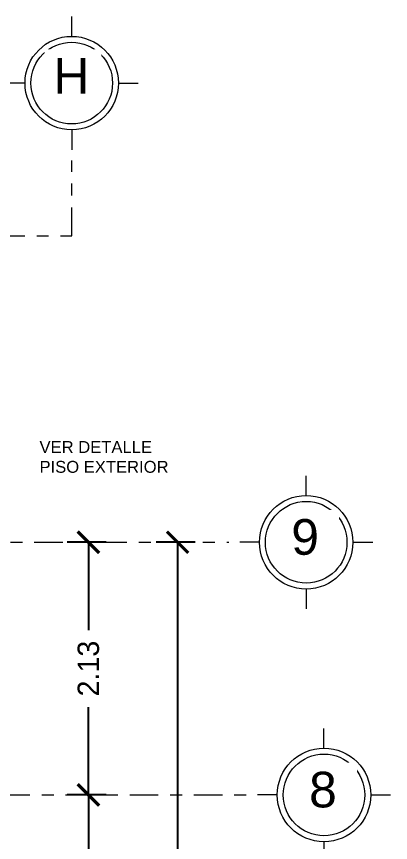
# Model space of a CAD drawing. Header units: millimetres. Extents: x -9559 to 23034, y -7226 to 22400.
# Drawn here: x 191.38 to 194.53, y 49.52 to 56.46 of the extents above; entities that cross this region are included whole.
import ezdxf

# ---------------------------------------------------------------- set-up
doc = ezdxf.new("R2010")
doc.units = ezdxf.units.MM
doc.header["$LTSCALE"] = 0.02
doc.linetypes.add('ACAD_ISO10W100', pattern=[18, 12, -3, 0, -3])
for name, color, linetype, lineweight in [('A-ANNO-DIMS', 251, 'Continuous', 9), ('A-Mueble cocina 2', 255, 'Continuous', 9), ('A_DIM-1', 251, 'Continuous', 18), ('G-ANNO-TEXT', 250, 'Continuous', 9), ('S-GRID', 253, 'ACAD_ISO10W100', 5), ('S-GRID-IDEN', 253, 'Continuous', 9)]:
    doc.layers.add(name, color=color, linetype=linetype, lineweight=lineweight)
doc.styles.add('Arial_3', font='arial.ttf', dxfattribs={"height": 0.18})
doc.styles.add('Arial_5', font='arial.ttf', dxfattribs={"height": 0.003})
doc.styles.get("Standard").update_dxf_attribs({"font": 'GOTHIC.TTF'})
doc.dimstyles.get("Standard").update_dxf_attribs({"dimtxt": 0.18, "dimasz": 0.18, "dimexe": 0.18, "dimexo": 0.0625, "dimgap": 0.09, "dimtad": 0, "dimzin": 3, "dimdsep": 46, "dimtxsty": 'Standard', "dimblk": 'ARCHTICK', "dimcen": 0.09, "dimadec": 0, "dimazin": 0, "dimtfac": 1, "dimtofl": 0, "dimtmove": 0, "dimatfit": 3, "dimldrblk": 'ARCHTICK', "dimfxl": 1, "dimtolj": 1, "dimtzin": 0, "dimarcsym": 0})
pattern_1 = [(0, (4e-16, 1e-16), (0, 6.985), [5.08, -1.905]), (90, (4e-16, 1e-16), (-6.985, 4e-16), [5.08, -1.905])]

# ---------------------------------------------------------------- blocks, each defined once
blk = doc.blocks.new('Rejilla - Extremo inicial de rejilla - Círculo-11506-Nivel 1')
h = blk.add_hatch()
h.set_pattern_fill('ANGLE', color=256)
h.set_pattern_definition(pattern_1)
h.paths.add_polyline_path([(0, 0.003933), (0, 0.00452, 0.414214), (-0.00452, 0), (-0.003933, 0, -0.414214)])
h.paths.add_polyline_path([(0, -0.003933), (0, -0.00452, 0.414214), (0.00452, 0), (0.003933, 0, -0.414214)])
at = {"layer": 'A_DIM-1', "true_color": 0x000000, "transparency": 33554661}
h = blk.add_hatch(dxfattribs=at)
h.set_pattern_fill('ANGLE', color=18)
h.set_pattern_definition(pattern_1)
h.paths.add_polyline_path([(0, 0.00452), (0, 0.003933, -0.414214), (0.003933, 0), (0.00452, 0, 0.414214)])
h.paths.add_polyline_path([(-0.003933, 0), (-0.00452, 0, 0.414214), (0, -0.00452), (0, -0.003933, -0.414214)])
at = {"layer": 'S-GRID'}
h = blk.add_hatch(dxfattribs=at)
h.set_pattern_fill('ANGLE', color=256)
h.set_pattern_definition(pattern_1)
h.paths.add_polyline_path([(0, 0.003933), (0, 0.00452, 0.414214), (-0.00452, 0), (-0.003933, 0, -0.414214)])
h.paths.add_polyline_path([(0, -0.003933), (0, -0.00452, 0.414214), (0.00452, 0), (0.003933, 0, -0.414214)])
at = {"layer": 'S-GRID', "linetype": 'Continuous'}
h = blk.add_hatch(dxfattribs=at)
h.set_pattern_fill('AR-B88', color=256, scale=0.1)
h.paths.add_polyline_path([(0, 0.00452), (0, 0.003933, -0.414214), (0.003933, 0), (0.00452, 0, 0.414214)])
h.paths.add_polyline_path([(-0.003933, 0), (-0.00452, 0, 0.414214), (0, -0.00452), (0, -0.003933, -0.414214)])
at = {"layer": 'S-GRID-IDEN', "linetype": 'Continuous'}
for p, q in [((0, 0.003933), (0, 0.0056)), ((-0.003933, 0), (-0.0056, 0)), ((0.003933, 0), (0.0056, 0)), ((0, -0.003933), (0, -0.0056))]:
    blk.add_line(p, q, dxfattribs=at)
for radius in [0.003933, 0.003434]:
    blk.add_circle((0, 0), radius, dxfattribs=at)
blk = doc.blocks.new('_ArchTick')
at = {"color": 0, "linetype": 'ByBlock', "const_width": 0.15}
blk.add_lwpolyline([(-0.5, -0.5), (0.5, 0.5)], dxfattribs=at)
blk = doc.blocks.new('*D367')
at = {"layer": 'A-ANNO-DIMS', "color": 0, "lineweight": -2, "transparency": 16777216}
for p, q in [((192.1365, 52.0428), (191.8068, 52.0428)), ((191.9868, 52.0428), (191.9868, 51.3048)), ((191.9868, 49.9178), (191.9868, 50.6559)), ((192.1365, 49.9178), (191.8068, 49.9178))]:
    blk.add_line(p, q, dxfattribs=at)
at = {"layer": 'A-ANNO-DIMS', "color": 0, "lineweight": -2, "transparency": 16777216, "xscale": 0.18, "yscale": 0.18, "zscale": 0.18}
for p, rotation in [((191.9868, 52.0428), 90), ((191.9868, 49.9178), 270)]:
    blk.add_blockref('_ArchTick', p, dxfattribs=dict(at, rotation=rotation))
at = {"layer": 'A-ANNO-DIMS', "color": 0, "transparency": 16777216, "insert": (191.9868, 50.9803), "char_height": 0.18, "width": 0.607447, "attachment_point": 5, "rotation": 90}
blk.add_mtext('\\A1;2.13', dxfattribs=at)
blk = doc.blocks.new('*D349')
at = {"layer": 'A-ANNO-DIMS', "color": 0, "lineweight": -2, "transparency": 16777216}
for p, q in [((192.1365, 49.9178), (191.8068, 49.9178)), ((191.9868, 49.9178), (191.9868, 46.2426)), ((191.9868, 41.9178), (191.9868, 45.5931)), ((192.1365, 41.9178), (191.8068, 41.9178))]:
    blk.add_line(p, q, dxfattribs=at)
at = {"layer": 'A-ANNO-DIMS', "color": 0, "lineweight": -2, "transparency": 16777216, "xscale": 0.18, "yscale": 0.18, "zscale": 0.18}
for p, rotation in [((191.9868, 49.9178), 90), ((191.9868, 41.9178), 270)]:
    blk.add_blockref('_ArchTick', p, dxfattribs=dict(at, rotation=rotation))
at = {"layer": 'A-ANNO-DIMS', "color": 0, "transparency": 16777216, "insert": (191.9868, 45.9178), "char_height": 0.18, "width": 0.607447, "attachment_point": 5, "rotation": 90}
blk.add_mtext('\\A1;8.00', dxfattribs=at)
blk = doc.blocks.new('*D352')
at = {"layer": 'A-ANNO-DIMS', "color": 0, "lineweight": -2, "transparency": 16777216}
for p, q in [((192.8865, 52.0428), (192.5568, 52.0428)), ((192.7368, 52.0428), (192.7368, 44.047)), ((192.7368, 35.2928), (192.7368, 43.2887)), ((192.8865, 35.2928), (192.5568, 35.2928))]:
    blk.add_line(p, q, dxfattribs=at)
at = {"layer": 'A-ANNO-DIMS', "color": 0, "lineweight": -2, "transparency": 16777216, "xscale": 0.18, "yscale": 0.18, "zscale": 0.18}
for p, rotation in [((192.7368, 52.0428), 90), ((192.7368, 35.2928), 270)]:
    blk.add_blockref('_ArchTick', p, dxfattribs=dict(at, rotation=rotation))
at = {"layer": 'A-ANNO-DIMS', "color": 0, "transparency": 16777216, "insert": (192.7368, 43.6678), "char_height": 0.18, "width": 0.607447, "attachment_point": 5, "rotation": 90}
blk.add_mtext('\\A1;16.75', dxfattribs=at)

msp = doc.modelspace()

# ---------------------------------------------------------------- hatches: boundary and pattern name
at = {"layer": 'A-Mueble cocina 2', "transparency": 33554572}
h = msp.add_hatch(dxfattribs=at)
h.set_pattern_fill('154', color=256, pattern_type=2)
h.set_pattern_definition([(0, (174.45753, 29.43675), (0.25, 0.25), [0.75, -0.25]), (90, (174.45753, 29.18675), (-0.5, 0.5), [0.75, -0.25]), (90, (174.70753, 28.43675), (-0.5, 0.5), [0.75, -0.25])])
h.paths.add_polyline_path([(191.2858, 52.1178), (188.0358, 52.1178), (188.0358, 51.9678), (188.0358, 49.9928), (188.1172, 49.9928), (188.1233, 49.9928), (191.0233, 49.9928), (191.1229, 49.9928), (191.1358, 49.9928), (191.2858, 49.9928)])
h.paths.add_polyline_path([(188.7319, 50.5195, -1), (188.3319, 50.5195, -1)], flags=16)
h.paths.add_polyline_path([(191.3138, 50.7936), (191.8932, 50.7936), (191.8932, 51.1646), (191.3138, 51.1646)], flags=9)
h.paths.add_polyline_path([(189.2968, 51.0992), (189.8762, 51.0992), (189.8762, 51.4701), (189.2968, 51.4701)], flags=24)
h.paths.add_polyline_path([(188.839, 50.5575), (189.3548, 50.5575), (189.3548, 50.846), (188.839, 50.846)], flags=24)

# ---------------------------------------------------------------- linework, layer by layer
at = {"layer": 'S-GRID'}
for p, q in [((191.8458, 54.6194), (191.8458, 55.2544)), ((191.2108, 54.6194), (191.8458, 54.6194)), ((178.5707, 52.0428), (193.1699, 52.0428)), ((178.8345, 49.9178), (193.3198, 49.9178))]:
    msp.add_line(p, q, dxfattribs=at)

# ---------------------------------------------------------------- block references
at = {"layer": 'S-GRID-IDEN', "color": 251, "true_color": 0x636466, "xscale": 99.99999999999993, "yscale": 99.99999999999993, "zscale": 99.99999999999993}
msp.add_blockref('Rejilla - Extremo inicial de rejilla - Círculo-11506-Nivel 1', (191.8458, 55.9044), dxfattribs=at)
at = {"layer": 'S-GRID-IDEN', "color": 251, "true_color": 0x636466, "xscale": 99.99999999999993, "yscale": 99.99999999999993, "zscale": 99.99999999999993, "rotation": 269.9999999999994}
for p in [(193.8199, 52.0428), (193.9698, 49.9178)]:
    msp.add_blockref('Rejilla - Extremo inicial de rejilla - Círculo-11506-Nivel 1', p, dxfattribs=at)

# ---------------------------------------------------------------- texts
at = {"layer": 'G-ANNO-TEXT', "insert": (191.5747, 52.8938), "char_height": 0.1, "width": 1.557341, "attachment_point": 1, "style": 'Arial_3', "bg_fill": 3, "box_fill_scale": 1.25, "bg_fill_color": 256, "bg_fill_true_color": 13158600, "bg_fill_transparency": 0}
msp.add_mtext('VER DETALLE\\PPISO EXTERIOR', dxfattribs=at)

# ---------------------------------------------------------------- dimensions: what is measured, and where the dimension line sits
at = {"layer": 'A-ANNO-DIMS'}
for base, p1, p2, picture, middle in [((191.9868232047, 49.9178229658), (192.1989552391, 52.0428229658), (192.1989552391, 49.9178229658), '*D367', (191.9868232047, 50.9803229658)), ((192.7368, 35.2928), (192.949, 52.0428), (192.949, 35.2928), '*D352', (192.7368, 43.6678)), ((191.9868, 41.9178), (192.199, 49.9178), (192.199, 41.9178), '*D349', (191.9868, 45.9178))]:
    dim = msp.add_linear_dim(base=base, p1=p1, p2=p2, angle=90, dimstyle='Standard', dxfattribs=at)
    dim.commit()
    dim.dimension.update_dxf_attribs({"geometry": picture, "text_midpoint": middle})

# ---------------------------------------------------------------- next in the draw order: texts
at = {"layer": 'S-GRID-IDEN', "char_height": 0.3, "width": 0.328039, "attachment_point": 1, "style": 'Arial_5', "bg_fill": 3, "box_fill_scale": 1.25, "bg_fill_color": 256, "bg_fill_true_color": 13158600, "bg_fill_transparency": 0}
for s, insert in [('H', (191.6918, 56.1145)), ('9', (193.6945, 52.2377)), ('8', (193.8445, 50.1127))]:
    msp.add_mtext(s, dxfattribs=dict(at, insert=insert))

doc.saveas('drawing.dxf')
